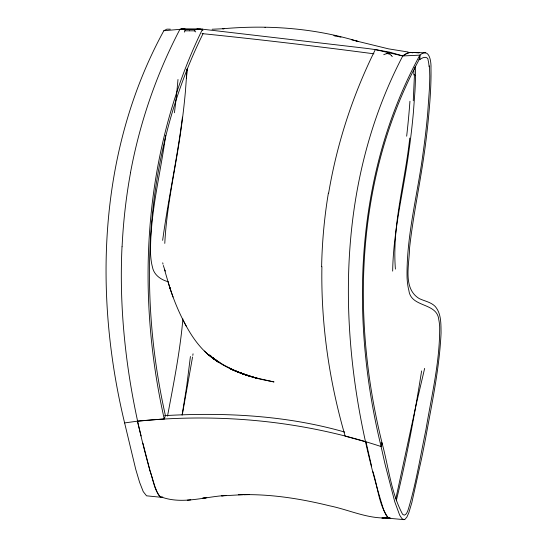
<?xml version="1.0" encoding="UTF-8"?>
<svg xmlns="http://www.w3.org/2000/svg" width="547" height="547" viewBox="0 0 547 547"><rect width="100%" height="100%" fill="white"/><g stroke="black" fill="none" stroke-linecap="round" stroke-linejoin="round"><path stroke-width="0.82" d="M415.501 75.636L415.337 66.221M414.482 74.235L413.265 100.73M122.008 246.786C118.371 322.347 129.468 397.915 149.94 470.55C153.126 479.295 154.001 489.702 160.387 496.902L162.097 497.298M164.791 243.394C166.712 204.845 175.908 167.163 181.078 129.01A207.005 56.833 -84.7 0 0 185.44 91.171L186.971 70.31M187.033 69.742L186.506 78.112M182.889 318.942C180.072 351.646 173.536 383.891 167.519 416.117M419.563 58.85L419.857 55.165C429.286 47.021 431.316 61.613 430.974 68.026C431.323 86.631 429.716 105.209 427.911 123.704A215.662 59.213 -84.7 0 1 426.147 139.259A209.118 57.414 -84.7 0 1 424.069 154.774C419.59 185.953 412.999 216.817 409.546 248.147C409.423 264.351 402.435 288.413 419.255 298.6C424.595 301.137 430.913 302.06 435.2 306.45C441.456 313.677 440.889 324.07 441.06 333.034C439.412 368.623 431.87 403.618 425.539 438.591A702.341 192.838 -84.7 0 1 421.463 459.056L411.829 502.645L408.855 512.662L406.941 517.004L405.012 519.308L404.021 519.65L389.772 518.337C386.414 517.633 385.485 513.51 384.083 510.864A126.678 34.782 -84.7 0 1 383.358 508.983C337.697 361.841 329.526 195.888 402.77 55.938C405.546 53.982 408.807 51.739 412.329 52.683M190.424 356.494L186.664 386.51L182.096 415.146M162.644 240.359C168.244 199.129 177.276 158.432 182.445 117.14M409.744 138.083C405.197 181.795 391.98 224.844 395.399 269.097M421.614 370.928C414.708 414.503 406.66 457.948 396.254 500.826M165.474 136.894L165.727 135.225M192.811 355.393L193.05 353.82M165.344 137.728C159.963 176.394 149.769 214.848 150.596 254.129A37.128 10.195 -84.7 0 0 152.415 266.902C153.81 274.895 160.907 279.859 168.305 281.76M192.558 356.979L182.308 414.653M328.59 193.406C336.925 143.485 352.836 94.918 375.324 49.586L389.45 52.095L402.77 55.938L419.857 55.165L419.877 59.52L418.804 59.568M130.48 172.702C139.752 122.836 156.319 74.358 179.874 29.422L183.04 28.697L184.496 29.155M424.643 368.391L416.212 404.411L395.816 498.809M404.021 519.65L401.949 518.638L399.713 515.247L394.804 501.934L384.979 463.877L381.088 446.543L382.086 443.241L381.143 442.947M170.329 29.182L166.883 29.141L163.84 30.735C98.72 149.796 93.222 293.035 124.613 422.92L137.345 421.183C219.128 412.848 302.888 420.711 381.088 446.543L382.1 443.186C350.682 316.364 355.967 176.202 419.187 59.561M141.119 435.952L137.345 421.183L164.244 418.947L165.426 415.617C136.955 288.83 144.893 151.293 203.046 33.682M184.407 32.109L185.419 29.114M425.607 52.82L410.154 52.389L406.906 53.387L402.77 55.938L375.324 49.586L367.078 48.444L202.493 29.189C143.82 149.386 135.15 289.52 164.244 418.947M419.857 55.165C355.003 174.028 349.629 316.966 381.088 446.543M194.322 30.796L195.956 29.312L197.72 28.998M387.064 53.49C389.396 51.473 391.796 55.459 387.18 53.51M419.877 59.52C422.045 57.791 426.4 55.753 428.096 59.144M124.613 422.92L135.738 469.333L139.608 482.331L143.239 491.63L146.528 495.814L161.796 497.346L162.787 496.997M389.772 518.337L390.763 517.995M383.741 54.686L386.49 53.627M243.251 494.666L221.597 495.876L225.925 495.459C204.694 496.71 182.93 504.532 161.974 497.23M206.78 497.674L202.575 498.214L205.98 497.784M382.688 517.968L389.539 517.79C368.774 519.527 349.383 509.845 329.424 505.777C301.5 498.926 272.864 494.283 244.037 494.652L249.124 494.591L238.335 494.734M381.84 518.05L384.541 517.756L389.232 518.296M187.279 500.218L190.746 499.876M163.84 30.735L183.881 28.984A17.114 6.899 -9.9 0 1 184.36 28.957L184.715 28.936A23.473 9.477 -9.9 0 1 185.748 28.902L202.493 29.189L202.855 30.694M212.106 29.244L224.195 28.69L222.718 28.765C268.262 24.718 314.375 28.102 358.23 41.497L351.475 39.726M164.585 415.624C225.029 412.212 286.252 415.337 344.713 432.068M185.036 30.837L189.378 30.817M183.97 28.984L184.332 28.977A5.641 2.291 -9.9 0 1 184.797 28.984M202.493 29.189L179.874 29.422L182.329 28.69L184.325 29.059M189.467 30.817L194.281 30.837L195.73 31.924M264.974 27.35L265.322 27.35M200.564 29.039L198.117 28.991A11.227 4.636 -10.1 0 0 197.884 28.991M411.481 52.43L410.154 52.389L419.07 52.751L411.481 52.43L412.629 52.82M202.028 33.613C259.415 39.446 316.734 46.269 373.922 53.811M408.083 52.006L388.555 48.861L356.432 41.018M161.796 497.346C158.582 496.724 157.639 492.813 156.292 490.303M335.448 35.924L333.909 35.589L340.966 37.162M390.073 518.289L388.363 517.893C378.483 504.703 377.915 486.625 372.801 471.384M381.156 442.899L382.1 443.186M234.15 370.374L229.364 368.179L239.326 372.521C227.778 368.268 216.913 362.1 207.593 354.053M234.143 370.34L223.778 365.02L215.231 359.68L217.221 360.958M217.884 361.389L219.839 362.661M214.691 359.194L216.003 360.09L214.807 359.222M214.67 359.174L216.598 360.5M213.501 358.264L211.627 356.89L213.562 358.312L212.386 357.362M389.867 54.105L391.276 55.493M212.496 357.458L214.212 358.784M209.952 355.461L211.169 356.412M209.638 355.078L210.889 356.124L209.747 355.112M209.863 355.229L210.889 356.124M207.983 354.401C197.467 345.28 189.85 333.355 183.58 321.055M204.359 351.037L207.723 354.169M392.302 56.635L391.351 55.589M165.468 271.08L164.893 269.972M186.212 326.067C178.602 312.159 172.62 297.39 168.155 282.19L164.558 269.808M164.62 269.377L163.307 265.459M155.375 487.992L150.049 470.94L142.904 443.179M173.043 297.028L171.061 291.394M169.611 286.929L170.691 290.245L169.447 286.423M169.782 287.421L170.917 290.97M168.155 282.19L169.29 285.903M371.598 466.352L365.984 441.873L345.157 436.123C329.226 381.136 320.87 323.872 321.903 266.587M382.086 443.241C388.609 466.871 390.955 492.553 402.626 514.337C405.491 517.113 407.433 511.889 408.151 509.797C416.055 483.698 420.274 456.615 425.881 429.969C431.542 395.843 439.979 361.67 439.672 326.887A26.153 7.179 -84.7 0 0 438.783 319.646C437.026 302.122 411.043 307.961 408.889 290.512A37.128 10.195 -84.7 0 1 407.064 277.76C406.318 235.073 417.949 193.419 423.303 151.321A207.005 56.833 -84.7 0 0 427.665 113.482L429.306 90.481A100.949 27.719 -84.7 0 0 429.771 76.074L429.498 65.879M162.732 262.82L162.999 264.167M414.469 68.259L414.489 69.9M392.664 271.114C393.32 230.253 403.741 190.363 409.053 150.008A207.005 56.833 -84.7 0 0 413.416 112.169L414.947 91.308A104.826 28.779 -84.7 0 0 415.508 75.63M122.09 246.738A151.71 40.512 -84.5 0 1 130.535 172.784M321.629 266.724A155.533 46.721 -85.7 0 1 328.378 193.153M156.326 490.146A122.945 33.62 -84.9 0 1 155.423 487.821M414.291 67.842A27.699 5.067 -86.3 0 1 414.305 68.594M413.853 70.891A53.209 10.892 -85.7 0 1 413.826 75.021M409.942 101.25A199.484 47.363 -85 0 1 406.66 136.189M177.987 79.479A198.882 48.833 -84.2 0 1 174.425 112.75M386.558 53.736A5.019 3.802 14.2 0 1 387.112 53.613M427.966 59.773A17.06 3.904 -85.9 0 1 429.046 66.755M187.026 68.895A104.819 28.772 -84.7 0 1 186.951 70.317M268.283 380.774C255.381 378.428 242.745 374.531 230.834 369.027L243.073 374.032L248.707 375.844L235.367 371.051L253.562 377.314L247.887 375.686L240.044 372.917L258.56 378.674L252.858 377.198L274.026 381.95L268.283 380.774M243.955 374.237L233.788 370.278L243.955 374.237M218.219 362.032L211.689 357.41L218.219 362.032M210.698 356.507L208.051 354.463L214.397 359.393L210.698 356.507"/></g></svg>
